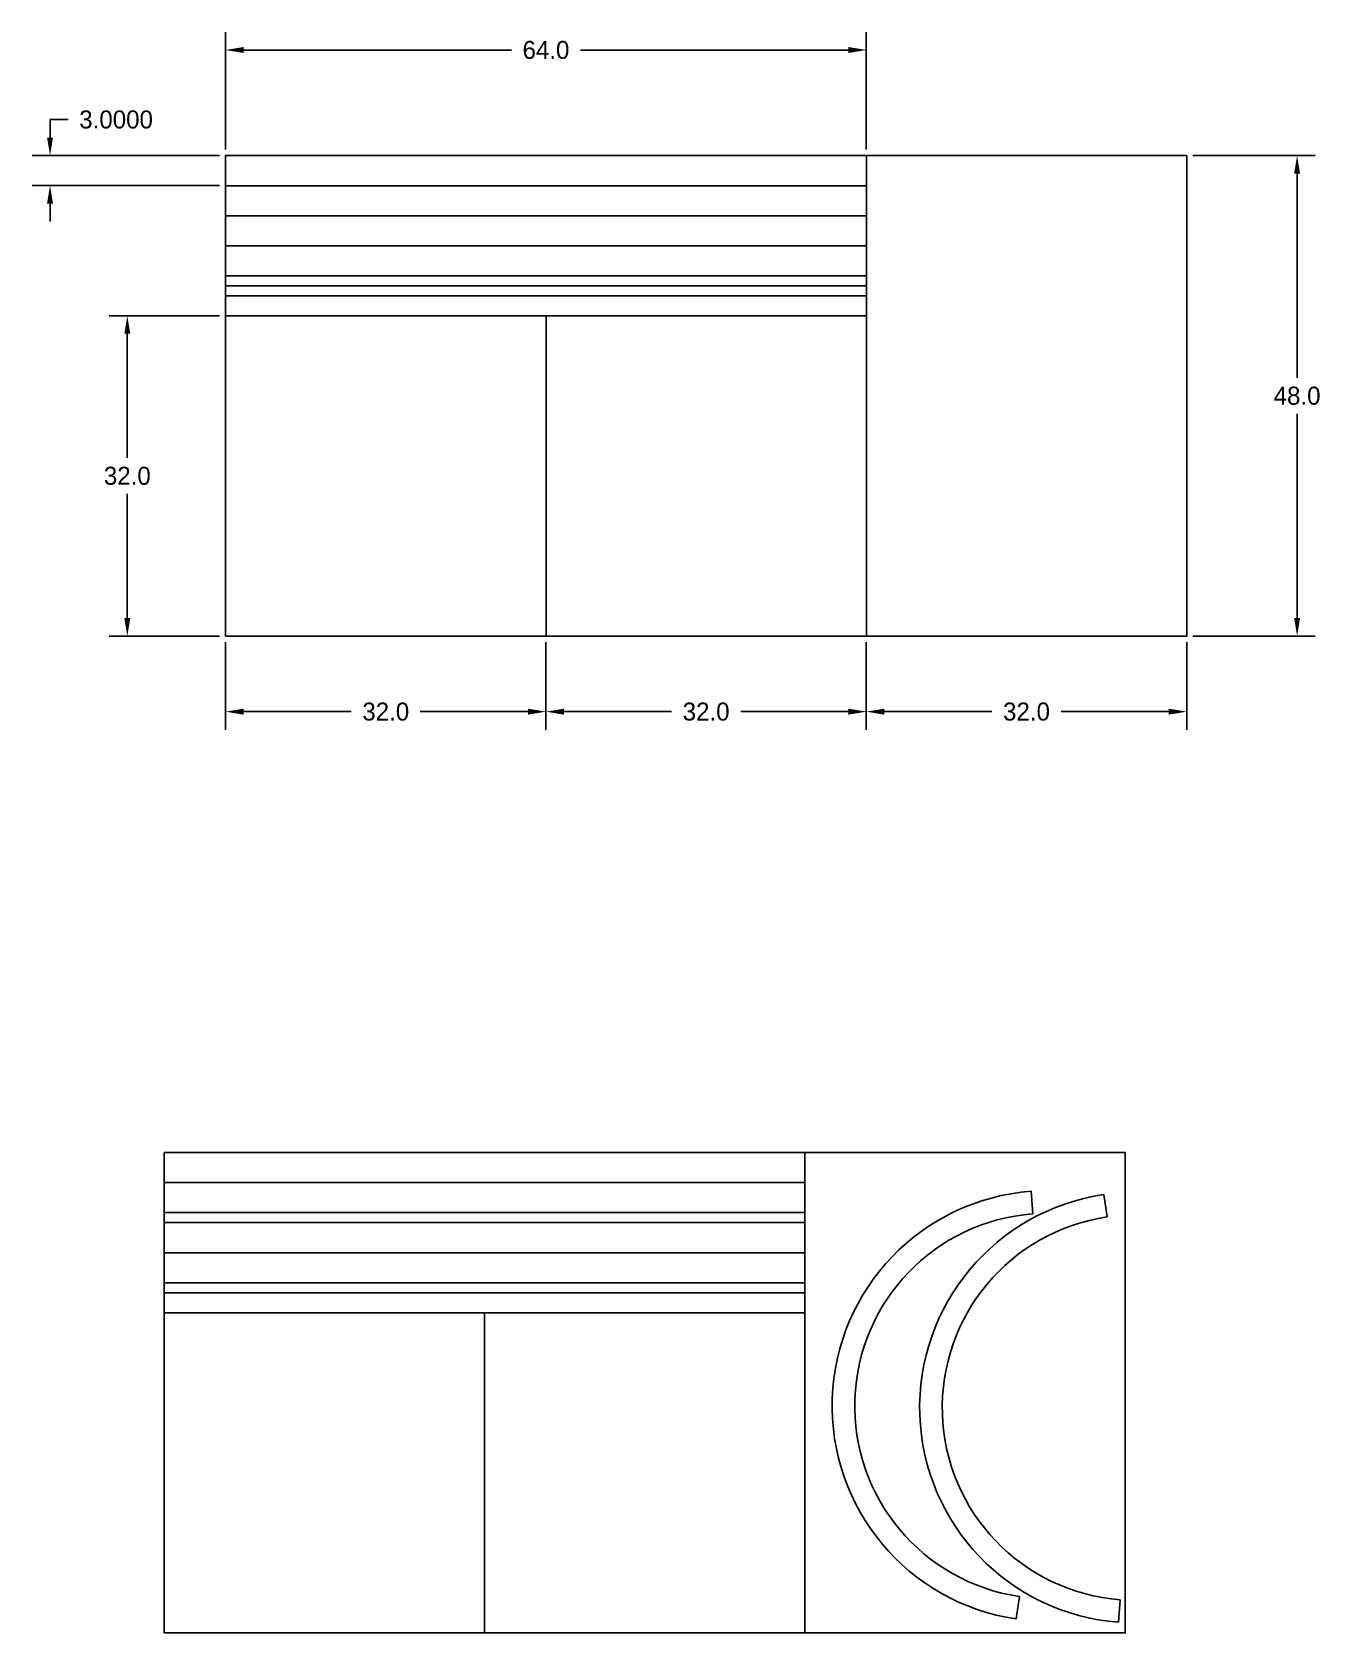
# Model space of a CAD drawing. Header units: inches. Extents: x -9 to 120, y 16 to 176.
import ezdxf

# ---------------------------------------------------------------- set-up
doc = ezdxf.new("R2010")
doc.units = ezdxf.units.IN
doc.header["$MEASUREMENT"] = 0
doc.dimstyles.get("Standard").update_dxf_attribs({"dimtxt": 0.18, "dimasz": 0.18, "dimexe": 0.18, "dimexo": 0.0625, "dimgap": 0.09, "dimtad": 0, "dimtih": 1, "dimtoh": 1, "dimdec": 4, "dimzin": 0, "dimdsep": 46, "dimtxsty": 'Standard', "dimcen": 0.09, "dimadec": 0, "dimazin": 0, "dimtfac": 1, "dimtdec": 4, "dimtofl": 0, "dimtmove": 0, "dimatfit": 3, "dimfxl": 0, "dimtolj": 1, "dimtzin": 0, "dimarcsym": 0})

# ---------------------------------------------------------------- blocks, each defined once
blk = doc.blocks.new('*D6')
at = {"color": 0, "lineweight": -2}
for p, q in [((10.78, 114.61), (10.78, 105.88)), ((42.78, 114.61), (42.78, 105.88)), ((12.58, 107.68), (23.33, 107.68)), ((40.98, 107.68), (30.23, 107.68))]:
    blk.add_line(p, q, dxfattribs=at)
at = {"color": 0}
for points in [[(12.58, 107.98), (12.58, 107.38), (10.78, 107.68)], [(40.98, 107.98), (40.98, 107.38), (42.78, 107.68)]]:
    blk.add_solid(points, dxfattribs=at)
at = {"layer": 'Defpoints', "color": 0}
for p in [(10.78, 115.24), (42.78, 115.24), (42.78, 107.68)]:
    blk.add_point(p, dxfattribs=at)
at = {"color": 0, "insert": (26.78, 107.68), "char_height": 1.8, "attachment_point": 5}
blk.add_mtext('\\A1;32.0', dxfattribs=at)
blk = doc.blocks.new('*D7')
at = {"color": 0, "lineweight": -2}
for p, q in [((42.78, 114.61), (42.78, 105.88)), ((74.78, 114.61), (74.78, 105.88)), ((44.58, 107.68), (55.33, 107.68)), ((72.98, 107.68), (62.23, 107.68))]:
    blk.add_line(p, q, dxfattribs=at)
at = {"color": 0}
for points in [[(44.58, 107.98), (44.58, 107.38), (42.78, 107.68)], [(72.98, 107.98), (72.98, 107.38), (74.78, 107.68)]]:
    blk.add_solid(points, dxfattribs=at)
at = {"layer": 'Defpoints', "color": 0}
for p in [(42.78, 115.24), (74.78, 115.24), (74.78, 107.68)]:
    blk.add_point(p, dxfattribs=at)
at = {"color": 0, "insert": (58.78, 107.68), "char_height": 1.8, "attachment_point": 5}
blk.add_mtext('\\A1;32.0', dxfattribs=at)
blk = doc.blocks.new('*D8')
at = {"color": 0, "lineweight": -2}
for p, q in [((10.16, 147.24), (-0.84, 147.24)), ((0.96, 145.44), (0.96, 133.04)), ((0.96, 117.04), (0.96, 129.44)), ((10.16, 115.24), (-0.84, 115.24))]:
    blk.add_line(p, q, dxfattribs=at)
at = {"color": 0}
for points in [[(0.66, 145.44), (1.26, 145.44), (0.96, 147.24)], [(0.66, 117.04), (1.26, 117.04), (0.96, 115.24)]]:
    blk.add_solid(points, dxfattribs=at)
at = {"layer": 'Defpoints', "color": 0}
for p in [(10.78, 147.24), (0.96, 115.24), (10.78, 115.24)]:
    blk.add_point(p, dxfattribs=at)
at = {"color": 0, "insert": (0.96, 131.24), "char_height": 1.8, "attachment_point": 5}
blk.add_mtext('\\A1;32.0', dxfattribs=at)
blk = doc.blocks.new('*D12')
at = {"color": 0, "lineweight": -2}
for p, q in [((74.78, 114.61), (74.78, 105.88)), ((106.78, 114.61), (106.78, 105.88)), ((76.58, 107.68), (87.33, 107.68)), ((104.98, 107.68), (94.23, 107.68))]:
    blk.add_line(p, q, dxfattribs=at)
at = {"color": 0}
for points in [[(76.58, 107.98), (76.58, 107.38), (74.78, 107.68)], [(104.98, 107.98), (104.98, 107.38), (106.78, 107.68)]]:
    blk.add_solid(points, dxfattribs=at)
at = {"layer": 'Defpoints', "color": 0}
for p in [(74.78, 115.24), (106.78, 115.24), (106.78, 107.68)]:
    blk.add_point(p, dxfattribs=at)
at = {"color": 0, "insert": (90.78, 107.68), "char_height": 1.8, "attachment_point": 5}
blk.add_mtext('\\A1;32.0', dxfattribs=at)
blk = doc.blocks.new('*D13')
at = {"color": 0, "lineweight": -2}
for p, q in [((107.41, 163.24), (119.61, 163.24)), ((117.81, 161.44), (117.81, 141.04)), ((117.81, 117.04), (117.81, 137.44)), ((107.41, 115.24), (119.61, 115.24))]:
    blk.add_line(p, q, dxfattribs=at)
at = {"color": 0}
for points in [[(117.51, 161.44), (118.11, 161.44), (117.81, 163.24)], [(117.51, 117.04), (118.11, 117.04), (117.81, 115.24)]]:
    blk.add_solid(points, dxfattribs=at)
at = {"layer": 'Defpoints', "color": 0}
for p in [(106.78, 163.24), (106.78, 115.24), (117.81, 115.24)]:
    blk.add_point(p, dxfattribs=at)
at = {"color": 0, "insert": (117.81, 139.24), "char_height": 1.8, "attachment_point": 5}
blk.add_mtext('\\A1;48.0', dxfattribs=at)
blk = doc.blocks.new('*D19')
at = {"color": 0, "lineweight": -2}
for p, q in [((10.78, 163.86), (10.78, 175.59)), ((74.78, 163.86), (74.78, 175.59)), ((12.58, 173.79), (39.33, 173.79)), ((72.98, 173.79), (46.23, 173.79))]:
    blk.add_line(p, q, dxfattribs=at)
at = {"color": 0}
for points in [[(12.58, 174.09), (12.58, 173.49), (10.78, 173.79)], [(72.98, 174.09), (72.98, 173.49), (74.78, 173.79)]]:
    blk.add_solid(points, dxfattribs=at)
at = {"layer": 'Defpoints', "color": 0}
for p in [(74.78, 173.79), (10.78, 163.24), (74.78, 163.24)]:
    blk.add_point(p, dxfattribs=at)
at = {"color": 0, "insert": (42.78, 173.79), "char_height": 1.8, "attachment_point": 5}
blk.add_mtext('\\A1;64.0', dxfattribs=at)
blk = doc.blocks.new('*D20')
at = {"color": 0, "lineweight": -2}
for p, q in [((-6.76, 165.04), (-6.76, 166.84)), ((-6.76, 166.84), (-4.96, 166.84)), ((10.16, 163.24), (-8.56, 163.24)), ((10.16, 160.24), (-8.56, 160.24)), ((-6.76, 158.44), (-6.76, 156.64))]:
    blk.add_line(p, q, dxfattribs=at)
at = {"color": 0}
for points in [[(-7.06, 165.04), (-6.46, 165.04), (-6.76, 163.24)], [(-7.06, 158.44), (-6.46, 158.44), (-6.76, 160.24)]]:
    blk.add_solid(points, dxfattribs=at)
at = {"layer": 'Defpoints', "color": 0}
for p in [(-6.76, 163.24), (10.78, 163.24), (10.78, 160.24)]:
    blk.add_point(p, dxfattribs=at)
at = {"color": 0, "insert": (-0.16, 166.84), "char_height": 1.8, "attachment_point": 5}
blk.add_mtext('\\A1;3.0000', dxfattribs=at)

msp = doc.modelspace()

# ---------------------------------------------------------------- linework, layer by layer
for p, q in [((91.42306, 57.50976), (91.25257, 59.76332)), ((98.84639, 57.18982), (98.5213, 59.42631)), ((68.65227, 49.62441), (68.65227, 47.62441)), ((90.08522, 19.26788), (89.75766, 17.03174)), ((99.96906, 16.69311), (100.14203, 18.94648))]:
    msp.add_line(p, q)
for points in [[(10.78345, 115.2356), (106.78345, 115.2356), (106.78345, 163.2356), (10.78345, 163.2356)], [(10.78345, 163.2356), (74.78345, 163.2356), (74.78345, 160.2356), (10.78345, 160.2356)], [(10.78345, 160.2356), (74.78345, 160.2356), (74.78345, 157.2356), (10.78345, 157.2356)], [(10.78345, 157.2356), (74.78345, 157.2356), (74.78345, 154.2356), (10.78345, 154.2356)], [(10.78345, 154.2356), (74.78345, 154.2356), (74.78345, 151.2356), (10.78345, 151.2356)], [(10.78345, 151.2356), (74.78345, 151.2356), (74.78345, 150.2356), (10.78345, 150.2356)], [(10.78345, 150.2356), (74.78345, 150.2356), (74.78345, 149.2356), (10.78345, 149.2356)], [(10.78345, 149.2356), (74.78345, 149.2356), (74.78345, 147.2356), (10.78345, 147.2356)], [(10.78345, 115.2356), (42.78345, 115.2356), (42.78345, 147.2356), (10.78345, 147.2356)], [(42.78345, 115.2356), (74.78345, 115.2356), (74.78345, 147.2356), (42.78345, 147.2356)], [(4.65227, 15.62441), (100.65227, 15.62441), (100.65227, 63.62441), (4.65227, 63.62441)], [(4.65227, 63.62441), (68.65227, 63.62441), (68.65227, 60.62441), (4.65227, 60.62441)], [(4.65227, 60.62441), (68.65227, 60.62441), (68.65227, 57.62441), (4.65227, 57.62441)], [(4.65227, 57.62441), (68.65227, 57.62441), (68.65227, 56.62441), (4.65227, 56.62441)], [(4.65227, 56.62441), (68.65227, 56.62441), (68.65227, 53.62441), (4.65227, 53.62441)], [(4.65227, 53.62441), (68.65227, 53.62441), (68.65227, 50.62441), (4.65227, 50.62441)], [(4.65227, 50.62441), (68.65227, 50.62441), (68.65227, 49.62441), (4.65227, 49.62441)], [(4.65227, 15.62441), (36.65227, 15.62441), (36.65227, 47.62441), (4.65227, 47.62441)], [(36.65227, 15.62441), (68.65227, 15.62441), (68.65227, 47.62441), (36.65227, 47.62441)]]:
    msp.add_lwpolyline(points, close=True)
for centre, radius, start, end in [((92.87524, 38.31461), 21.51, 94.3264026, 261.6664026), ((101.6154, 38.14001), 21.51, 98.2703737, 265.6103737), ((92.87524, 38.31461), 19.25, 94.3264026, 261.6664026), ((101.6154, 38.14001), 19.25, 98.2703737, 265.6103737)]:
    msp.add_arc(centre, radius, start, end)

# ---------------------------------------------------------------- dimensions: what is measured, and where the dimension line sits
for base, p1, p2, picture, middle in [((74.78345, 173.78854), (10.78345, 163.2356), (74.78345, 163.2356), '*D19', (42.78345, 173.78854)), ((42.78345, 107.68183), (10.78345, 115.2356), (42.78345, 115.2356), '*D6', (26.78345, 107.68183)), ((74.78345, 107.68183), (42.78345, 115.2356), (74.78345, 115.2356), '*D7', (58.78345, 107.68183)), ((106.78345, 107.68183), (74.78345, 115.2356), (106.78345, 115.2356), '*D12', (90.78345, 107.68183))]:
    dim = msp.add_linear_dim(base=base, p1=p1, p2=p2, dimstyle='Standard', override={"dimscale": 10, "dimdec": 1})
    dim.commit()
    dim.dimension.update_dxf_attribs({"geometry": picture, "text_midpoint": middle})
for base, p1, p2, override, picture, middle in [((-6.75727, 163.2356), (10.78345, 160.2356), (10.78345, 163.2356), {"dimscale": 10}, '*D20', (-0.15727, 166.8356)), ((117.80925, 115.2356), (106.78345, 163.2356), (106.78345, 115.2356), {"dimscale": 10, "dimdec": 1}, '*D13', (117.80925, 139.2356)), ((0.96023, 115.2356), (10.78345, 147.2356), (10.78345, 115.2356), {"dimscale": 10, "dimdec": 1}, '*D8', (0.96023, 131.2356))]:
    dim = msp.add_linear_dim(base=base, p1=p1, p2=p2, angle=90, dimstyle='Standard', override=override)
    dim.commit()
    dim.dimension.update_dxf_attribs({"geometry": picture, "text_midpoint": middle})

doc.saveas('drawing.dxf')
